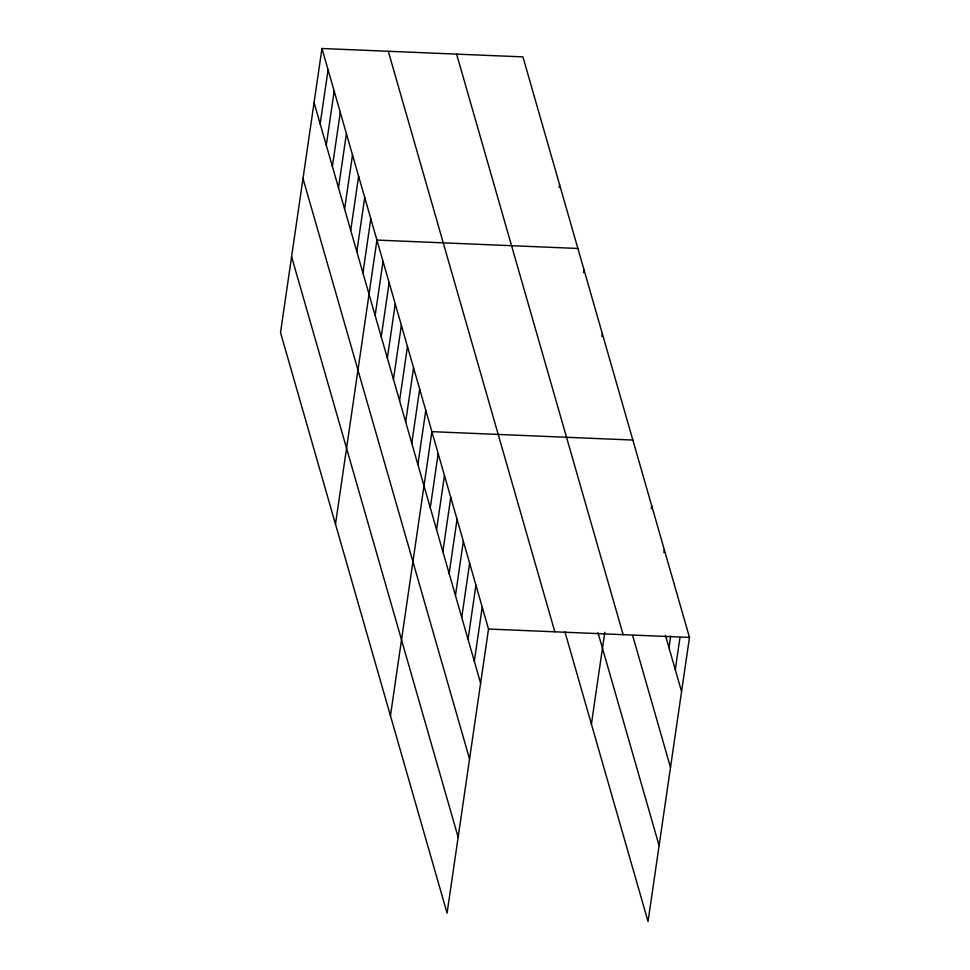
<?xml version="1.0" encoding="UTF-8"?>
<svg xmlns="http://www.w3.org/2000/svg" width="970" height="970" viewBox="0 0 970 970"><rect width="100%" height="100%" fill="white"/><g stroke="black" fill="none" stroke-linecap="round" stroke-linejoin="round"><path stroke-width="1.45" d="M321.967 48.5L280.524 332.564L447.073 913.11L488.516 629.045L321.967 48.5L522.927 56.89L689.476 637.435L648.033 921.5L564.94 631.87M320.173 123.93L328.078 69.791M326.284 145.209L334.177 91.071M332.395 166.5L340.288 112.362M338.494 187.792L346.399 133.642M344.605 209.071L352.498 154.933M350.716 230.363L358.609 176.225M356.814 251.642L364.72 197.504M362.925 272.934L370.819 218.796M335.487 524.139L376.93 240.075L577.89 248.465M375.135 315.505L383.041 261.366M381.246 336.796L389.14 282.658M387.345 358.075L395.251 303.937M393.456 379.367L401.362 325.229M399.567 400.658L407.461 346.508M405.666 421.938L413.572 367.8M411.777 443.229L419.67 389.091M417.888 464.509L425.781 410.371M390.449 715.727L431.892 431.662L632.84 440.053M430.28 507.734L438.185 453.596M436.573 529.668L444.478 475.518M442.866 551.591L450.759 497.452M449.158 573.525L457.052 519.386M455.451 595.459L463.345 541.321M461.744 617.393L469.638 563.255M468.037 639.327L475.93 585.177M474.33 661.249L482.223 607.111M559.144 187.537L559.569 184.615M583.564 272.679L583.988 269.757M601.885 336.541L602.309 333.619M591.409 724.117L604.795 632.319M651.294 508.777L651.719 505.843M663.88 552.633L664.304 549.711M668.985 647.717L670.694 636.005M675.278 669.639L679.982 637.46M488.516 629.045L689.476 637.435M665.444 635.374L681.57 691.574M632.755 635.859L670.5 767.452M456.615 54.126L623.152 634.671M597.993 632.634L659.103 845.622M388.291 51.264L554.828 631.809M314.074 102.638L480.611 683.183M303.004 178.516L469.553 759.061M291.594 256.686L458.143 837.231"/></g></svg>
